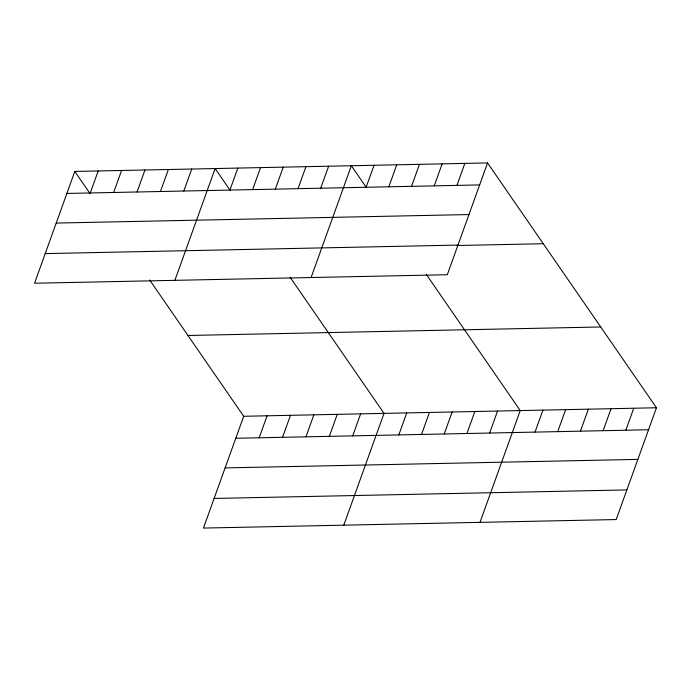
<?xml version="1.0" encoding="UTF-8"?>
<svg xmlns="http://www.w3.org/2000/svg" width="691" height="691" viewBox="0 0 691 691"><rect width="100%" height="100%" fill="white"/><g stroke="black" fill="none" stroke-linecap="round" stroke-linejoin="round"><path stroke-width="1.04" d="M74.801 171.446L34.55 283.232L447.302 274.724L487.552 162.929L74.801 171.446L90.055 193.558M90.271 192.953L98.182 170.962M113.661 192.469L121.573 170.478M137.051 191.994L144.963 169.995M160.433 191.511L168.354 169.52M183.823 191.027L191.744 169.036M174.883 280.339L215.134 168.552L230.388 190.664M229.913 190.077L237.834 168.086M252.621 189.61L260.533 167.611M275.32 189.135L283.241 167.144M298.02 188.669L305.94 166.678M320.719 188.202L328.64 166.211M149.679 279.985L243.698 416.276L203.448 528.071L616.199 519.554L656.45 407.768L487.552 162.929M311.097 277.532L351.339 165.736L366.593 187.857M259.168 437.792L267.089 415.801M366.126 187.261L374.047 165.27M282.559 437.308L290.47 415.317M388.826 186.795L396.746 164.804M305.949 436.824L313.861 414.833M411.525 186.328L419.446 164.337M329.339 436.341L337.251 414.35M434.233 185.862L442.145 163.871M352.721 435.857L360.642 413.866M456.932 185.395L464.853 163.396M343.781 525.177L384.032 413.382L290.013 277.091M398.819 434.907L406.731 412.916M421.519 434.44L429.431 412.449M444.218 433.974L452.139 411.983M466.917 433.507L474.838 411.508M489.625 433.032L497.537 411.041M479.995 522.361L520.237 410.575L426.217 274.284M535.024 432.1L542.945 410.108M557.723 431.633L565.644 409.642M580.431 431.167L588.343 409.167M603.131 430.692L611.043 408.701M625.83 430.225L633.751 408.234M66.88 193.437L479.632 184.92M56.213 223.072L468.964 214.556M45.217 253.606L457.978 245.089M456.613 245.512L543.29 243.724M187.961 335.481L600.712 326.973M243.698 416.276L656.45 407.768M235.778 438.275L648.529 429.759M225.111 467.902L637.862 459.394M214.115 498.436L626.875 489.919"/></g></svg>
